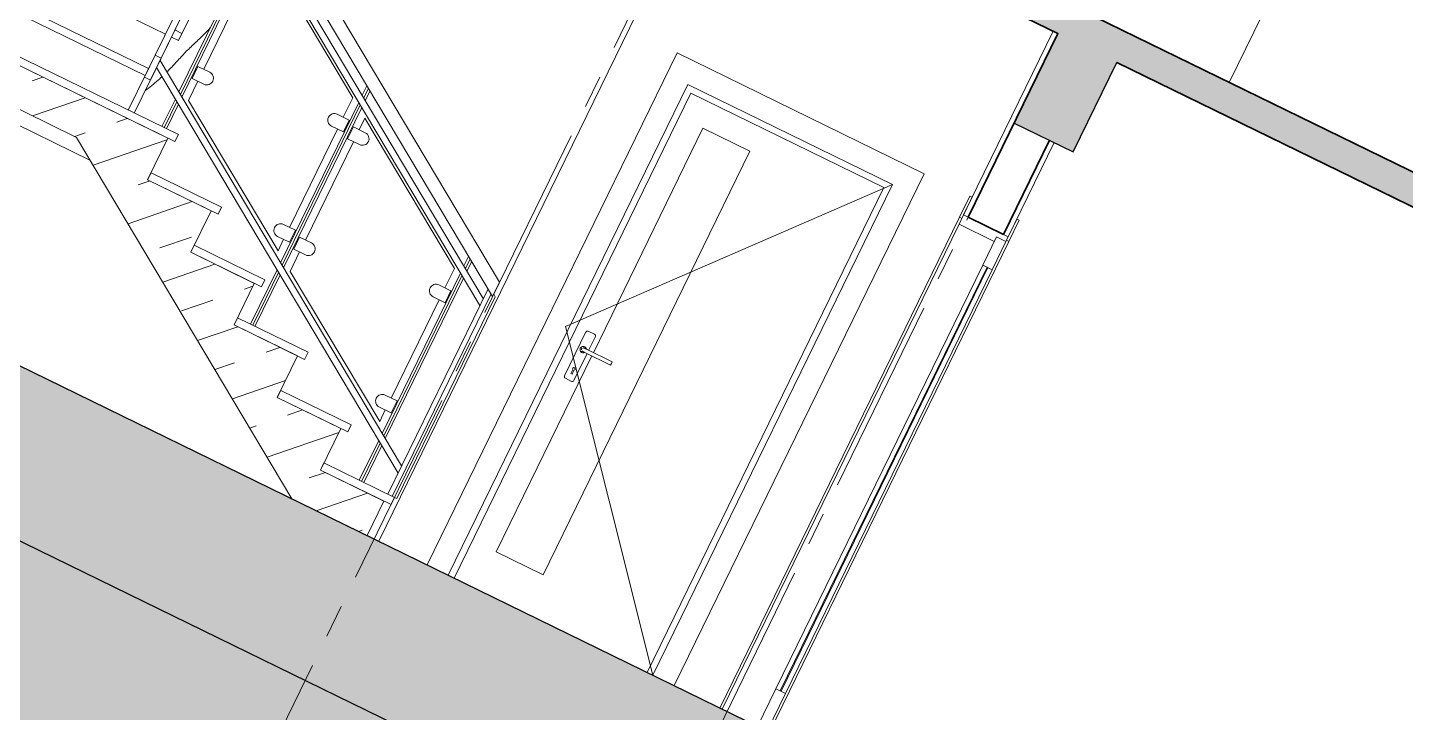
# Model space of a CAD drawing. Header units: millimetres. Extents: x 1373 to 40779, y 1939 to 6439.
# Drawn here: x 4435.3 to 4566.8, y 5705.4 to 5770.7 of the extents above; entities that cross this region are included whole.
import ezdxf

# ---------------------------------------------------------------- set-up
doc = ezdxf.new("R2010")
doc.units = ezdxf.units.MM
doc.linetypes.add('IMPORT-CENTER2', pattern=[112.5, 75, -12.5, 12.5, -12.5])
for name, color, linetype, lineweight in [('A-DETL', 6, 'Continuous', 30), ('A-DETL-GENF', 92, 'Continuous', 18), ('A-DOOR', 31, 'Continuous', 18), ('A-DOOR-FRAM', 31, 'Continuous', 18), ('A-FLOR-FNSH', 192, 'Continuous', 35), ('A-FLOR-HRAL', 11, 'Continuous', 18), ('A-WALL', 20, 'Continuous', 9), ('A-WALL-FNSH', 113, 'Continuous', 18), ('HESAPLAMALAR', 2, 'Continuous', 30), ('S-GRID', 252, 'IMPORT-CENTER2', 5), ('S-STRS', 31, 'Continuous', 18)]:
    doc.layers.add(name, color=color, linetype=linetype, lineweight=lineweight)

# ---------------------------------------------------------------- blocks, each defined once
blk = doc.blocks.new('_MB_KAPI_CAMLI_B - _m_kapı_90_camlı-2079224-Schnitt 0')
at = {"layer": 'A-DOOR'}
for p, q in [((-76.96, -292), (-76.96, -304)), ((-72.96, -292), (-76.96, -292)), ((-72.96, -304), (-72.96, -292)), ((-76.96, -304), (-72.96, -304)), ((-76.96, -484), (-76.96, -304)), ((-74.76, -304), (-75.16, -304)), ((-75.16, -304), (-75.16, -484)), ((-74.76, -484), (-74.76, -304)), ((-72.96, -484), (-72.96, -304)), ((-76.96, -484), (-76.96, -500)), ((-72.96, -484), (-76.96, -484)), ((-75.16, -484), (-74.76, -484)), ((-72.96, -500), (-72.96, -484)), ((-76.96, -500), (-72.96, -500))]:
    blk.add_line(p, q, dxfattribs=at)
at = {"layer": 'A-DOOR-FRAM'}
for p, q in [((-92.96, -282.5), (-92.96, -291.5)), ((-91.96, -282.5), (-92.96, -282.5)), ((-91.96, -291.5), (-91.96, -282.5)), ((-71.96, -282.5), (-72.96, -282.5)), ((-72.96, -282.5), (-72.96, -291.5)), ((-71.96, -291.5), (-71.96, -282.5)), ((-92.96, -291.5), (-91.96, -291.5)), ((-92.96, -500), (-92.96, -291.5)), ((-91.96, -290), (-91.96, -294)), ((-72.96, -290), (-91.96, -290)), ((-91.96, -294), (-76.96, -294)), ((-91.96, -500), (-91.96, -294)), ((-76.96, -294), (-76.96, -292)), ((-76.96, -292), (-72.96, -292)), ((-72.96, -292), (-72.96, -290)), ((-72.96, -291.5), (-71.96, -291.5)), ((-71.96, -291.5), (-71.96, -500))]:
    blk.add_line(p, q, dxfattribs=at)
blk = doc.blocks.new('RJEJRE')
at = {"layer": 'A-FLOR-HRAL'}
for p, q in [((-392.42, -291.27), (-239.96, -390.91)), ((-392.42, -297.33), (-239.96, -396.98)), ((-392.42, -301.43), (-242.82, -399.21)), ((-392.42, -304.46), (-242.82, -402.24)), ((-396.23, -312.63), (-396.23, -394.12)), ((-393.69, -394.12), (-393.69, -312.63)), ((-381.91, -379.41), (-381.91, -311.33)), ((-380.01, -312.57), (-380.01, -380.66)), ((-321.27, -352.23), (-377.15, -315.71)), ((-377.15, -325.69), (-377.15, -367.46)), ((-396.23, -335.5), (-396.23, -370.79)), ((-393.69, -370.79), (-393.69, -335.5)), ((-318.41, -349.8), (-318.41, -345.71)), ((-316.51, -346.95), (-316.51, -351.04)), ((-321.27, -360.46), (-321.27, -352.23)), ((-318.41, -420.92), (-318.41, -352.83)), ((-316.51, -354.08), (-316.51, -422.16)), ((-257.77, -393.74), (-313.65, -357.21)), ((-313.65, -357.21), (-313.65, -362.12)), ((-318.73, -360.46), (-323.81, -360.46)), ((-318.73, -365.54), (-318.73, -360.46)), ((-311.11, -362.12), (-316.19, -362.12)), ((-316.19, -362.12), (-316.19, -367.2)), ((-374.61, -367.46), (-379.69, -367.46)), ((-379.69, -367.46), (-379.69, -372.54)), ((-323.81, -365.54), (-318.73, -365.54)), ((-321.27, -407.3), (-321.27, -365.54)), ((-316.19, -367.2), (-311.11, -367.2)), ((-313.65, -367.2), (-313.65, -408.96)), ((-393.69, -370.79), (-396.23, -370.79)), ((-396.23, -370.79), (-396.23, -380.11)), ((-393.69, -380.11), (-393.69, -370.79)), ((-393.69, -374.75), (-393.69, -371.72)), ((-393.69, -371.72), (-242.82, -470.33)), ((-379.69, -372.54), (-374.61, -372.54)), ((-377.15, -372.54), (-377.15, -380.76)), ((-393.69, -374.75), (-242.82, -473.36)), ((-396.23, -380.11), (-393.69, -380.11)), ((-381.91, -394.12), (-381.91, -382.45)), ((-380.01, -383.69), (-380.01, -394.12)), ((-377.15, -380.76), (-321.27, -417.28)), ((-254.91, -391.3), (-254.91, -387.21)), ((-253.01, -388.45), (-253.01, -392.55)), ((-257.77, -401.96), (-257.77, -393.74)), ((-254.91, -462.42), (-254.91, -394.33)), ((-239.96, -390.91), (-239.96, -396.98)), ((-253.01, -395.58), (-253.01, -463.67)), ((-242.82, -482.35), (-242.82, -395.11)), ((-239.01, -396.62), (-239.96, -395.99)), ((-239.01, -396.62), (-239.01, -482.35)), ((-255.23, -401.96), (-260.31, -401.96)), ((-255.23, -407.04), (-255.23, -401.96)), ((-318.73, -407.3), (-323.81, -407.3)), ((-318.73, -412.38), (-318.73, -407.3)), ((-311.11, -408.96), (-316.19, -408.96)), ((-316.19, -408.96), (-316.19, -414.04)), ((-260.31, -407.04), (-255.23, -407.04)), ((-257.77, -448.8), (-257.77, -407.04)), ((-323.81, -412.38), (-318.73, -412.38)), ((-321.27, -417.28), (-321.27, -412.38)), ((-316.19, -414.04), (-311.11, -414.04)), ((-313.65, -414.04), (-313.65, -422.27)), ((-318.41, -447.06), (-318.41, -423.95)), ((-316.51, -425.2), (-316.51, -447.06)), ((-313.65, -422.27), (-257.77, -458.79)), ((-255.23, -448.8), (-260.31, -448.8)), ((-255.23, -453.88), (-255.23, -448.8)), ((-260.31, -453.88), (-255.23, -453.88)), ((-257.77, -458.79), (-257.77, -453.88)), ((-254.91, -482.35), (-254.91, -465.45)), ((-253.01, -466.7), (-253.01, -482.35)), ((-239.96, -482.35), (-239.01, -482.35))]:
    blk.add_line(p, q, dxfattribs=at)
at = {"layer": 'A-FLOR-HRAL', "linetype": 'Continuous'}
for p, q in [((-380.96, -380.04), (-380.96, -311.95)), ((-317.46, -350.42), (-317.46, -346.33)), ((-317.46, -421.54), (-317.46, -353.45)), ((-380.96, -394.12), (-380.96, -383.07)), ((-253.96, -391.92), (-253.96, -387.83)), ((-253.96, -463.04), (-253.96, -394.96)), ((-240.91, -482.35), (-240.91, -396.36)), ((-317.46, -447.06), (-317.46, -424.57)), ((-253.96, -482.35), (-253.96, -466.08))]:
    blk.add_line(p, q, dxfattribs=at)
at = {"layer": 'A-FLOR-HRAL'}
for centre, start, end in [((-323.81, -363), 90, 270), ((-311.11, -364.66), 270, 90), ((-374.61, -370), 270, 90), ((-260.31, -404.5), 90, 270), ((-323.81, -409.84), 90, 270), ((-311.11, -411.5), 270, 90), ((-260.31, -451.34), 90, 270)]:
    blk.add_arc(centre, 2.54, start, end, dxfattribs=at)
blk = doc.blocks.new('A$C189a16f2')
at = {"layer": 'A-DETL-GENF'}
h = blk.add_hatch(dxfattribs=at)
h.set_pattern_fill('ANSI33', color=153, style=0)
h.set_pattern_definition([(45, (-21729.413, 4039.7565), (-4.490128, 4.490128), []), (45, (-21724.923, 4039.7565), (-4.490128, 4.490128), [3.175, -1.5875])])
h.paths.add_polyline_path([(748.52, 428.02), (748.52, 716.02), (1274.79, 716.02), (1274.79, 678.02), (1299.79, 678.02), (1299.79, 728.02), (748.52, 728.02), (723.51, 728.02), (723.52, 428.02), (673.52, 428.02), (673.52, 368.02), (2274.02, 368.02), (2274.02, 398.02), (2560.06, 398.02), (2574.04, 398.02), (2574.04, 428.02), (2574.04, 728.02), (2549.02, 728.02), (2549.02, 428.02), (2273.76, 428.02), (2273.76, 728.02), (2248.73, 728.02), (1564.79, 728.02), (1564.79, 716.02), (1714.79, 716.02), (1714.79, 678.02), (1739.79, 678.02), (1739.79, 716.02), (2248.73, 716.02), (2248.73, 428.02)])
at = {"layer": 'HESAPLAMALAR', "lineweight": 18, "true_color": 0xf7abae, "transparency": 33554579}
h = blk.add_hatch(dxfattribs=at)
h.set_pattern_fill('AR-CONC', color=241, scale=0.2)
h.set_pattern_definition([(50, (-19702.52, -2847.738), (36.436934, -3.187817), [3.81, -41.91]), (355, (-19702.52, -2847.74), (-7.048684, 38.21137), [3.048, -33.528117]), (100.45144, (-19699.484, -2848.004), (29.38825, 35.02355), [3.238, -35.61805]), (46.1842, (-19702.52, -2837.58), (54.21581, -8.408466), [5.715, -62.865]), (96.63556, (-19698.003, -2838.28), (47.48083, 49.48522), [4.857, -53.42712]), (351.18415, (-19702.52, -2837.58), (47.48083, 49.48522), [4.572, -50.29195]), (21, (-19697.44, -2840.118), (30.32288, -20.45304), [3.81, -41.91]), (326, (-19697.44, -2840.12), (12.360406, 36.837593), [3.048, -33.528]), (71.45144, (-19694.914, -2841.823), (42.683284, 16.384554), [3.238, -35.61799]), (37.5, (-19702.521, -2847.738), (0.617721, 16.911008), [0, -33.1216, 0, -34.036, 0, -33.655]), (7.5, (-19702.52, -2847.738), (13.363933, 20.036115), [0, -19.4056, 0, -32.3596, 0, -12.827]), (327.5, (-19713.849, -2847.738), (27.118119, -1.145749), [0, -12.7, 0, -39.624, 0, -52.578]), (317.5, (-19718.93, -2847.738), (29.625836, 5.085298), [0, -16.51, 0, -26.3144, 0, -37.338])])
h.paths.add_polyline_path([(108.03, 728.02), (108.03, 0), (2949.33, 0), (2949.33, 728.02), (2574.04, 728.02), (2574.04, 398.02), (2274.02, 398.02), (2274.02, 368.02), (673.52, 368.02), (673.52, 428.02), (721.52, 428.02), (721.52, 728.02)])
at = {"layer": 'S-STRS'}
h = blk.add_hatch(dxfattribs=at)
h.set_pattern_fill('FP_1', color=256, style=0, pattern_type=2)
h.set_pattern_definition([(45, (1545.127, 1479.418), (-17.9605, 17.9605), []), (45, (1563.087, 1479.418), (-17.9605, 17.9605), [12.7, -12.7])])
h.paths.add_polyline_path([(1561.79, 428.02), (1561.79, 442.67), (1534.79, 442.67), (1534.79, 460.32), (1507.79, 460.32), (1507.79, 477.96), (1480.79, 477.96), (1480.79, 495.61), (1453.79, 495.61), (1453.79, 513.26), (1426.79, 513.26), (1426.79, 530.9), (1289.79, 530.9), (1289.79, 515.9), (1395.33, 515.9), (1529.79, 428.02)])
at = {"layer": 'A-DETL'}
for points in [[(748.52, 728.02), (723.51, 728.02), (723.52, 428.02), (673.52, 428.02), (673.52, 368.02), (2274.02, 368.02), (2274.02, 398.02), (2560.06, 398.02), (2574.04, 398.02), (2574.04, 428.02), (2574.04, 728.02), (2549.02, 728.02), (2549.02, 428.02), (2273.76, 428.02), (2273.76, 728.02), (2248.73, 728.02)], [(1564.79, 728.02), (1564.79, 716.02), (1714.79, 716.02), (1714.79, 678.02), (1739.79, 678.02), (1739.79, 716.02)], [(2248.73, 728.02), (1564.79, 728.02)], [(2248.73, 716.02), (2248.73, 428.02), (748.52, 428.02), (748.52, 716.02)], [(2248.73, 716.02), (1739.79, 716.02)]]:
    blk.add_lwpolyline(points, dxfattribs=at)
at = {"layer": 'A-DOOR'}
for p, q in [((1594.79, 533.02), (1683.29, 636.52)), ((1608.79, 528.68), (1608.79, 624.02)), ((1608.79, 624.02), (1628.79, 624.02)), ((1628.79, 624.02), (1628.79, 444.02)), ((1594.79, 533.02), (1683.29, 428.02)), ((1602.79, 534.54), (1602.79, 515.88)), ((1606.13, 535.21), (1603.46, 535.21)), ((1606.79, 528.69), (1606.79, 534.54)), ((1616.79, 528.72), (1605.79, 528.72)), ((1605.79, 527.32), (1616.79, 527.32)), ((1606.79, 515.88), (1606.79, 527.34)), ((1608.79, 444.02), (1608.79, 527.34)), ((1616.79, 528.02), (1616.79, 528.72)), ((1616.79, 527.32), (1616.79, 528.02)), ((1604.54, 517.78), (1604.54, 519.41)), ((1605.04, 517.78), (1604.54, 517.78)), ((1605.04, 519.41), (1605.04, 517.78)), ((1603.46, 515.21), (1606.13, 515.21)), ((1628.79, 444.02), (1608.79, 444.02))]:
    blk.add_line(p, q, dxfattribs=at)
at = {"layer": 'A-DOOR', "flags": 128}
for points in [[(1605.79, 528.72), (1605.75, 528.72), (1605.71, 528.72), (1605.67, 528.72), (1605.63, 528.72), (1605.6, 528.72), (1605.56, 528.72), (1605.52, 528.72), (1605.48, 528.72), (1605.44, 528.72), (1605.4, 528.72), (1605.37, 528.72), (1605.33, 528.72), (1605.3, 528.72), (1605.26, 528.72), (1605.23, 528.72), (1605.2, 528.72), (1605.16, 528.72), (1605.13, 528.72), (1605.1, 528.72), (1605.08, 528.72), (1605.05, 528.72), (1605.02, 528.72), (1605, 528.72), (1604.97, 528.72), (1604.95, 528.72), (1604.93, 528.72), (1604.91, 528.72), (1604.89, 528.72), (1604.88, 528.72), (1604.86, 528.72), (1604.85, 528.72), (1604.84, 528.72), (1604.82, 528.72), (1604.82, 528.72), (1604.81, 528.72), (1604.8, 528.72), (1604.8, 528.72), (1604.8, 528.72), (1604.79, 528.72)], [(1604.79, 527.32), (1604.79, 527.32), (1604.8, 527.32), (1604.8, 527.32), (1604.81, 527.32), (1604.81, 527.32), (1604.82, 527.32), (1604.83, 527.32), (1604.84, 527.32), (1604.86, 527.32), (1604.87, 527.32), (1604.89, 527.32), (1604.91, 527.32), (1604.93, 527.32), (1604.95, 527.32), (1604.97, 527.32), (1604.99, 527.32), (1605.02, 527.32), (1605.04, 527.32), (1605.07, 527.32), (1605.1, 527.32), (1605.13, 527.32), (1605.16, 527.32), (1605.19, 527.32), (1605.22, 527.32), (1605.25, 527.32), (1605.29, 527.32), (1605.32, 527.32), (1605.36, 527.32), (1605.39, 527.32), (1605.43, 527.32), (1605.47, 527.32), (1605.51, 527.32), (1605.55, 527.32), (1605.58, 527.32), (1605.62, 527.32), (1605.66, 527.32), (1605.7, 527.32), (1605.74, 527.32), (1605.78, 527.32), (1605.79, 527.32)]]:
    blk.add_lwpolyline(points, dxfattribs=at)
at = {"layer": 'A-DOOR'}
for centre, radius, start, end in [((1603.46, 534.54), 0.668, 90, 180), ((1603.46, 534.54), 0.668, 90, 150), ((1606.13, 534.54), 0.668, 0, 90), ((1606.13, 534.54), 0.668, 30, 90), ((1604.79, 528.02), 1.22, 33.8637, 180), ((1604.79, 528.02), 1.22, 180, 326.1332), ((1604.79, 528.02), 1.22, 195, 225), ((1604.79, 528.02), 1.22, 105, 135), ((1604.79, 528.02), 0.7, 150, 180), ((1604.79, 528.02), 0.7, 180, 210), ((1604.79, 528.02), 1.22, 240, 270), ((1604.79, 528.02), 0.7, 75, 120), ((1604.79, 528.02), 0.7, 240, 285), ((1604.79, 528.02), 1.22, 60, 85.1394), ((1604.79, 528.02), 1.22, 285, 326.1332), ((1604.79, 528.02), 1.22, 33.8637, 45), ((1603.46, 515.88), 0.668, 180, 270), ((1604.79, 519.85), 0.5, 300, 240), ((1606.13, 515.88), 0.668, 270, 0), ((1603.46, 515.88), 0.668, 210, 270), ((1606.13, 515.88), 0.668, 270, 330)]:
    blk.add_arc(centre, radius, start, end, dxfattribs=at)
at = {"layer": 'A-DOOR-FRAM'}
for p, q in [((1692.29, 645.52), (1587.29, 645.52)), ((1587.29, 645.52), (1587.29, 428.02)), ((1692.29, 428.02), (1692.29, 645.52)), ((1596.29, 428.02), (1596.29, 636.52)), ((1596.29, 636.52), (1683.29, 636.52)), ((1598.79, 428.02), (1598.79, 634.02)), ((1598.79, 634.02), (1680.79, 634.02)), ((1680.79, 634.02), (1680.79, 428.02)), ((1683.29, 636.52), (1683.29, 428.02))]:
    blk.add_line(p, q, dxfattribs=at)
at = {"layer": 'A-FLOR-FNSH', "color": 250}
for p, q in [((2248.73, 728.02), (1564.79, 728.02)), ((1564.79, 716.02), (1714.79, 716.02)), ((1739.79, 716.02), (2248.73, 716.02))]:
    blk.add_line(p, q, dxfattribs=at)
at = {"layer": 'A-WALL'}
for p, q in [((1781.79, 728.02), (1781.79, 1016.02)), ((1566.79, 688.8), (1566.79, 428.02))]:
    blk.add_line(p, q, dxfattribs=at)
at = {"layer": 'A-WALL', "lineweight": 35}
for p, q in [((1714.79, 638.02), (1714.79, 716.02)), ((1729.79, 638.02), (1729.79, 678.02)), ((1714.79, 638.02), (1729.79, 638.02))]:
    blk.add_line(p, q, dxfattribs=at)
at = {"layer": 'A-WALL-FNSH', "color": 7, "lineweight": 9}
for p, q in [((1712.79, 716.02), (1712.79, 638.02)), ((1731.79, 638.02), (1731.79, 678.02)), ((1712.79, 638.02), (1714.79, 638.02)), ((1729.79, 638.02), (1731.79, 638.02))]:
    blk.add_line(p, q, dxfattribs=at)
at = {"layer": 'S-GRID', "lineweight": 18}
for p, q in [((1564.79, 74.31), (1564.79, 2658.01)), ((1714.79, 74.31), (1714.79, 2658.01))]:
    blk.add_line(p, q, dxfattribs=at)
at = {"layer": 'S-STRS'}
for p, q in [((1414.04, 566.2), (1414.04, 583.84)), ((1411.06, 569.2), (1414.04, 569.2)), ((1414.04, 566.2), (1414.04, 569.2)), ((1408.52, 566.2), (1291.79, 566.2)), ((1411.06, 566.2), (1414.04, 566.2)), ((1414.04, 566.2), (1411.06, 566.2)), ((1291.79, 551.55), (1408.52, 551.55)), ((1408.52, 548.55), (1291.79, 548.55)), ((1429.79, 533.9), (1289.79, 533.9)), ((1429.79, 530.9), (1429.79, 533.9)), ((1426.79, 530.9), (1289.79, 530.9)), ((1289.79, 530.9), (1429.79, 530.9)), ((1426.79, 513.26), (1426.79, 530.9)), ((1289.79, 515.9), (1395.33, 515.9)), ((1395.33, 515.9), (1529.79, 428.02)), ((1456.79, 516.26), (1426.79, 516.26)), ((1426.79, 516.26), (1426.79, 513.26)), ((1456.79, 513.26), (1456.79, 516.26)), ((1453.79, 513.26), (1426.79, 513.26)), ((1426.79, 513.26), (1456.79, 513.26)), ((1453.79, 495.61), (1453.79, 513.26)), ((1291.79, 510.29), (1403.91, 510.29)), ((1483.79, 498.61), (1453.79, 498.61)), ((1453.79, 498.61), (1453.79, 495.61)), ((1480.79, 495.61), (1453.79, 495.61)), ((1453.79, 495.61), (1483.79, 495.61)), ((1480.79, 477.96), (1480.79, 495.61)), ((1483.79, 495.61), (1483.79, 498.61)), ((1510.79, 480.96), (1480.79, 480.96)), ((1480.79, 480.96), (1480.79, 477.96)), ((1510.79, 477.96), (1510.79, 480.96)), ((1507.79, 477.96), (1480.79, 477.96)), ((1480.79, 477.96), (1510.79, 477.96)), ((1507.79, 460.32), (1507.79, 477.96)), ((1537.79, 463.32), (1507.79, 463.32)), ((1507.79, 463.32), (1507.79, 460.32)), ((1537.79, 460.32), (1537.79, 463.32)), ((1534.79, 460.32), (1507.79, 460.32)), ((1507.79, 460.32), (1537.79, 460.32)), ((1534.79, 442.67), (1534.79, 460.32)), ((1564.79, 445.67), (1534.79, 445.67)), ((1534.79, 445.67), (1534.79, 442.67)), ((1561.79, 442.67), (1534.79, 442.67)), ((1534.79, 442.67), (1564.79, 442.67)), ((1561.79, 428.02), (1561.79, 442.67)), ((1564.79, 442.67), (1564.79, 445.67)), ((1529.79, 428.02), (1561.79, 428.02))]:
    blk.add_line(p, q, dxfattribs=at)
for points in [[(1421.82, 572.72), (1422.17, 573.75), (1422.52, 574.78), (1422.86, 575.81)], [(1418.32, 563.23), (1418.94, 564.8), (1420.14, 567.95), (1421.27, 571.13), (1421.82, 572.72)], [(1414.04, 549.95), (1414.18, 550.32), (1414.32, 550.68), (1414.47, 551.05)]]:
    blk.add_open_spline(points, degree=3, dxfattribs=at)
for points, knots in [([(1415.37, 553.5), (1415.46, 553.77), (1416.06, 555.51), (1417.08, 558.75), (1417.92, 561.73), (1418.32, 563.23)], [0.271408, 0.271408, 0.271408, 0.271408, 0.3333333, 0.6666667, 1, 1, 1, 1]), ([(1411.07, 543.54), (1411.17, 543.73), (1411.77, 544.86), (1412.8, 546.98), (1413.64, 548.95), (1414.04, 549.95)], [0.2680706, 0.2680706, 0.2680706, 0.2680706, 0.3333333, 0.6666667, 1, 1, 1, 1])]:
    blk.add_open_spline(points, degree=3, knots=knots, dxfattribs=at)
blk.add_blockref('RJEJRE', (1804.75, 928.02))
at = {"layer": 'A-DOOR'}
blk.add_blockref('_MB_KAPI_CAMLI_B - _m_kapı_90_camlı-2079224-Schnitt 0', (1804.75, 928.02), dxfattribs=at)

msp = doc.modelspace()

# ---------------------------------------------------------------- block references
at = {"layer": 'HESAPLAMALAR', "color": 4, "xscale": 0.2499999999999999, "yscale": 0.2499999999999999, "zscale": 0.2499999999999999, "rotation": 333.9650679197362}
msp.add_blockref('A$C189a16f2', (4069.89, 5797.47), dxfattribs=at)

doc.saveas('drawing.dxf')
